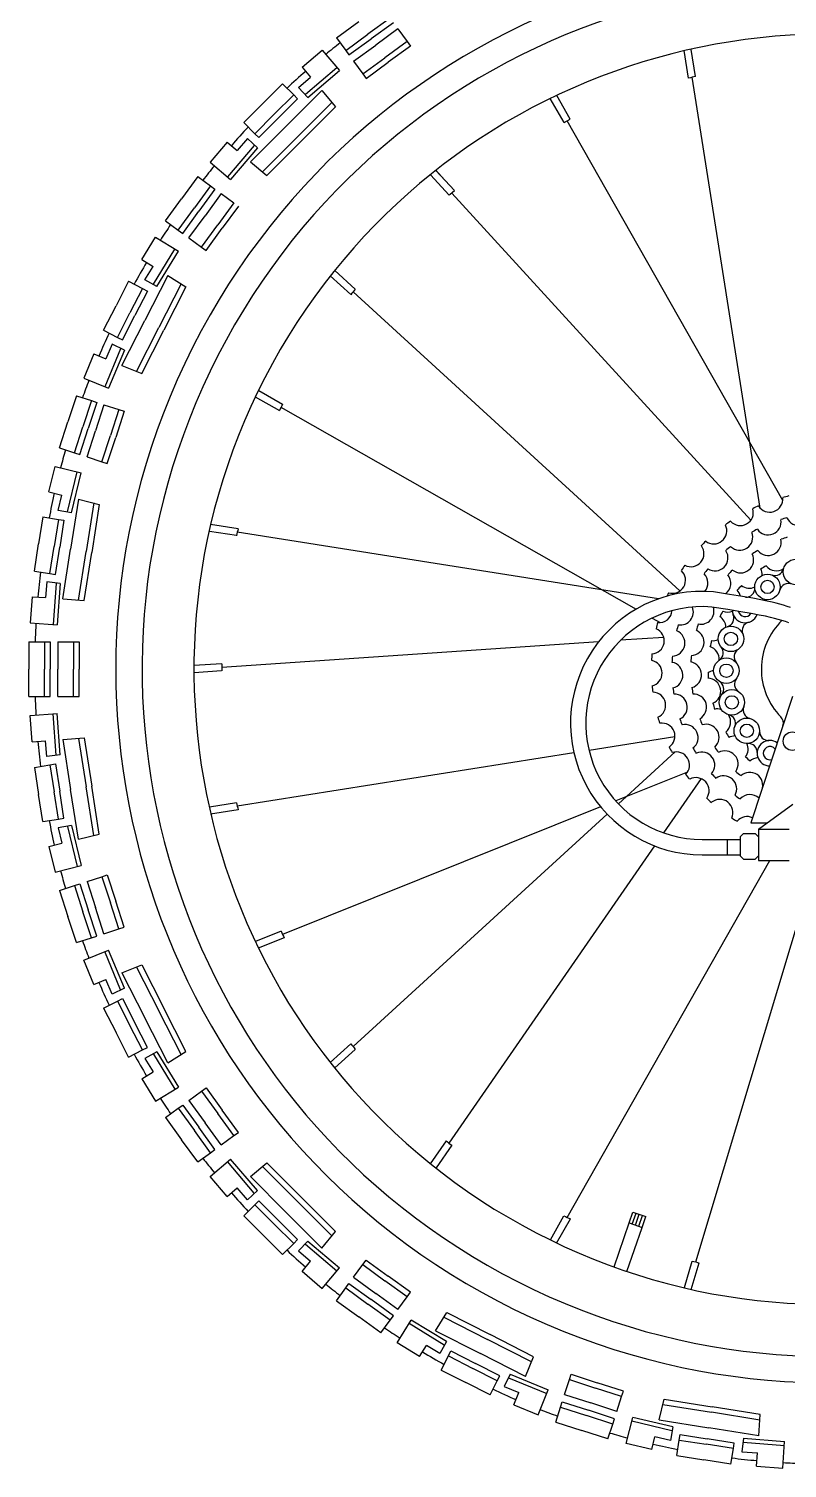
# Model space of a CAD drawing. Header units: millimetres. Extents: x -1371 to 325, y 0 to 965.
# Drawn here: x -1371 to -1063, y 2 to 587 of the extents above; entities that cross this region are included whole.
import ezdxf

# ---------------------------------------------------------------- set-up
doc = ezdxf.new("R2010")
doc.units = ezdxf.units.MM
doc.layers.add('ceco.net 411', color=7, linetype='Continuous', lineweight=25)

msp = doc.modelspace()

# ---------------------------------------------------------------- linework, layer by layer
at = {"layer": 'ceco.net 411'}
for p, q in [((-1224.53, 590.91), (-1233.54, 584.36)), ((-1246.3, 582.98), (-1237.29, 589.52)), ((-1223.19, 589.07), (-1232.2, 582.52)), ((-1221.36, 586.55), (-1230.38, 580)), ((-1221.36, 586.55), (-1217.61, 581.39)), ((-1246.3, 582.98), (-1242.56, 577.81)), ((-1242.56, 577.81), (-1233.54, 584.36)), ((-1241.22, 575.97), (-1232.2, 582.52)), ((-1239.39, 573.46), (-1230.38, 580)), ((-1217.61, 581.39), (-1226.63, 574.84)), ((-1216.28, 579.55), (-1225.29, 573)), ((-1217.61, 581.39), (-1216.28, 579.55)), ((-1260.27, 571.05), (-1252.17, 577.97)), ((-1252.17, 577.97), (-1245.14, 569.64)), ((-1242.56, 577.81), (-1241.22, 575.97)), ((-1239.39, 573.46), (-1235.64, 568.3)), ((-1235.64, 568.3), (-1226.63, 574.84)), ((-1234.3, 566.45), (-1225.29, 573)), ((-1103.3, 566.58), (-1105.08, 577.79)), ((-1100.48, 567.23), (-1102.22, 578.24)), ((-1261.71, 562.78), (-1256.82, 566.95)), ((-1260.28, 571.05), (-1256.82, 566.95)), ((-1258.93, 560.01), (-1246.19, 570.89)), ((-1257.88, 558.76), (-1245.14, 569.64)), ((-1235.64, 568.3), (-1234.3, 566.45)), ((-1074.23, 391.99), (-1101.89, 566.91)), ((-1268.2, 564.28), (-1276.07, 556.4)), ((-1268.2, 564.28), (-1263.68, 559.77)), ((-1252.29, 561.59), (-1266.77, 547.1)), ((-1257.88, 558.76), (-1261.71, 562.78)), ((-1252.29, 561.59), (-1246.69, 554.94)), ((-1283.95, 548.53), (-1276.07, 556.4)), ((-1263.68, 559.77), (-1271.56, 551.89)), ((-1262.07, 558.16), (-1269.95, 550.28)), ((-1263.68, 559.77), (-1262.07, 558.16)), ((-1248.16, 556.69), (-1262.26, 542.59)), ((-1153.89, 548.49), (-1159.46, 558.31)), ((-1151.39, 549.96), (-1156.84, 559.57)), ((-1279.44, 544.02), (-1271.56, 551.89)), ((-1277.83, 542.4), (-1269.95, 550.28)), ((-1246.69, 554.94), (-1260.65, 540.98)), ((-1153.89, 548.49), (-1151.39, 549.96)), ((-1283.95, 548.53), (-1279.44, 544.02)), ((-1281.26, 532.62), (-1266.77, 547.1)), ((-1279.44, 544.02), (-1277.83, 542.4)), ((-1065.1, 395.06), (-1152.61, 549.17)), ((-1290.72, 540.6), (-1297.64, 532.5)), ((-1290.72, 540.61), (-1286.62, 537.15)), ((-1279.68, 539.26), (-1290.56, 526.52)), ((-1278.42, 538.21), (-1289.31, 525.47)), ((-1282.44, 542.04), (-1286.62, 537.15)), ((-1278.42, 538.21), (-1282.44, 542.04)), ((-1276.36, 528.49), (-1262.26, 542.59)), ((-1274.61, 527.02), (-1260.65, 540.98)), ((-1297.64, 532.5), (-1289.31, 525.47)), ((-1281.26, 532.62), (-1274.61, 527.02)), ((-1302.65, 526.64), (-1309.19, 517.62)), ((-1302.65, 526.64), (-1297.48, 522.89)), ((-1200.6, 519.02), (-1208.12, 527.24)), ((-1202.42, 525.29), (-1205.99, 529.19)), ((-1198.41, 520.92), (-1205.91, 529.12)), ((-1297.48, 522.89), (-1304.03, 513.87)), ((-1295.64, 521.55), (-1302.19, 512.53)), ((-1297.48, 522.89), (-1295.64, 521.55)), ((-1200.1, 519.42), (-1198.41, 520.92)), ((-1315.74, 508.61), (-1309.19, 517.62)), ((-1293.13, 519.72), (-1299.67, 510.71)), ((-1287.96, 515.97), (-1294.51, 506.96)), ((-1293.13, 519.72), (-1287.96, 515.97)), ((-1286.12, 514.63), (-1292.67, 505.62)), ((-1078.02, 387.13), (-1199.47, 519.92)), ((-1315.74, 508.61), (-1310.58, 504.86)), ((-1310.58, 504.86), (-1304.03, 513.87)), ((-1308.74, 503.52), (-1302.19, 512.53)), ((-1306.22, 501.69), (-1299.67, 510.71)), ((-1310.58, 504.86), (-1308.74, 503.52)), ((-1301.06, 497.95), (-1294.51, 506.96)), ((-1299.22, 496.61), (-1292.67, 505.62)), ((-1325.34, 492.95), (-1319.77, 502.04)), ((-1320.65, 482.86), (-1311.9, 497.15)), ((-1319.77, 502.04), (-1310.51, 496.29)), ((-1306.22, 501.69), (-1301.06, 497.95)), ((-1301.06, 497.95), (-1299.22, 496.61)), ((-1325.35, 492.96), (-1320.79, 490.12)), ((-1319.26, 482), (-1310.51, 496.29)), ((-1324.15, 484.64), (-1320.79, 490.12)), ((-1314.82, 486.42), (-1324.12, 468.17)), ((-1314.82, 486.42), (-1307.44, 481.83)), ((-1248.86, 486.32), (-1240.49, 478.66)), ((-1246.91, 488.45), (-1238.69, 480.93)), ((-1330.78, 484.07), (-1335.84, 474.14)), ((-1330.78, 484.07), (-1325.1, 481.17)), ((-1325.1, 481.17), (-1330.16, 471.24)), ((-1323.07, 480.14), (-1328.13, 470.21)), ((-1325.1, 481.17), (-1323.07, 480.14)), ((-1319.26, 482), (-1324.15, 484.64)), ((-1309.38, 483.04), (-1318.44, 465.27)), ((-1307.44, 481.83), (-1316.41, 464.24)), ((-1239.59, 479.8), (-1106.81, 358.38)), ((-1340.9, 464.21), (-1335.84, 474.14)), ((-1335.21, 461.32), (-1330.16, 471.24)), ((-1333.42, 449.92), (-1324.12, 468.17)), ((-1333.18, 460.28), (-1328.13, 470.21)), ((-1340.9, 464.21), (-1335.21, 461.32)), ((-1327.49, 447.5), (-1318.44, 465.27)), ((-1325.37, 446.64), (-1316.41, 464.24)), ((-1333.97, 456.73), (-1340.38, 441.25)), ((-1337.46, 458.51), (-1339.92, 452.57)), ((-1332.45, 456.11), (-1338.87, 440.63)), ((-1332.45, 456.11), (-1337.46, 458.51)), ((-1335.21, 461.32), (-1333.18, 460.28)), ((-1344.88, 454.59), (-1348.96, 444.74)), ((-1344.89, 454.59), (-1339.92, 452.57)), ((-1348.96, 444.74), (-1338.87, 440.63)), ((-1333.42, 449.92), (-1325.37, 446.64)), ((-1277.9, 439.74), (-1268.21, 434.24)), ((-1351.91, 437.62), (-1355.36, 427.02)), ((-1351.91, 437.62), (-1345.85, 435.65)), ((-1345.85, 435.65), (-1349.29, 425.05)), ((-1343.68, 434.94), (-1347.12, 424.35)), ((-1345.85, 435.65), (-1343.68, 434.94)), ((-1340.72, 433.98), (-1344.16, 423.39)), ((-1340.72, 433.98), (-1334.66, 432.01)), ((-1279.32, 437.23), (-1269.46, 431.63)), ((-1268.84, 432.94), (-1124.54, 351.02)), ((-1358.8, 416.43), (-1355.36, 427.02)), ((-1334.66, 432.01), (-1338.1, 421.42)), ((-1332.49, 431.31), (-1335.93, 420.71)), ((-1334.66, 432.01), (-1332.49, 431.31)), ((-1352.73, 414.46), (-1349.29, 425.05)), ((-1350.56, 413.75), (-1347.12, 424.35)), ((-1347.61, 412.79), (-1344.16, 423.39)), ((-1341.54, 410.82), (-1338.1, 421.42)), ((-1358.8, 416.43), (-1352.73, 414.46)), ((-1339.37, 410.12), (-1335.93, 420.71)), ((-1352.73, 414.46), (-1350.56, 413.75)), ((-1347.61, 412.79), (-1341.54, 410.82)), ((-1341.54, 410.82), (-1339.37, 410.12)), ((-1363.09, 398.57), (-1360.6, 408.93)), ((-1360.6, 408.93), (-1350.01, 406.32)), ((-1355.51, 390.42), (-1351.6, 406.72)), ((-1353.92, 390.03), (-1350.01, 406.32)), ((-1363.09, 398.57), (-1357.88, 397.29)), ((-1359.38, 391.03), (-1357.88, 397.29)), ((-1351.07, 395.61), (-1354.27, 375.38)), ((-1351.07, 395.61), (-1342.63, 393.53)), ((-1344.85, 394.08), (-1347.97, 374.38)), ((-1342.63, 393.53), (-1345.72, 374.02)), ((-1365.52, 388.44), (-1367.26, 377.43)), ((-1365.52, 388.44), (-1359.22, 387.44)), ((-1359.22, 387.44), (-1360.96, 376.44)), ((-1353.92, 390.03), (-1359.38, 391.03)), ((-1359.22, 387.44), (-1356.97, 387.08)), ((-1356.97, 387.08), (-1358.71, 376.08)), ((-1286.9, 380.81), (-1297.91, 382.55)), ((-1286.25, 383.63), (-1297.46, 385.41)), ((-1115.51, 355.18), (-1286.58, 382.22)), ((-1369, 366.43), (-1367.26, 377.43)), ((-1362.7, 365.43), (-1360.96, 376.44)), ((-1360.45, 365.08), (-1358.71, 376.08)), ((-1357.47, 355.15), (-1354.27, 375.38)), ((-1351.09, 354.68), (-1347.97, 374.38)), ((-1348.81, 354.52), (-1345.72, 374.02)), ((-1369, 366.43), (-1362.7, 365.43)), ((-1362.7, 365.43), (-1360.45, 365.08)), ((-1363.97, 362.07), (-1364.48, 355.65)), ((-1358.47, 361.33), (-1363.97, 362.07)), ((-1360.1, 361.45), (-1361.42, 344.75)), ((-1358.47, 361.33), (-1359.78, 344.63)), ((-1369.82, 356.04), (-1370.66, 345.42)), ((-1369.83, 356.04), (-1364.48, 355.65)), ((-1357.47, 355.15), (-1348.81, 354.52)), ((-1370.66, 345.42), (-1359.78, 344.63)), ((-1118.14, 347.38), (-1114.83, 345.5)), ((-1113.39, 339.51), (-1131.03, 338.32)), ((-1371.26, 337.73), (-1371.26, 326.59)), ((-1371.26, 337.73), (-1364.88, 337.73)), ((-1364.88, 337.73), (-1364.88, 326.59)), ((-1364.88, 337.73), (-1362.6, 337.73)), ((-1362.6, 337.73), (-1362.6, 326.59)), ((-1359.5, 337.73), (-1353.12, 337.73)), ((-1359.5, 337.73), (-1359.5, 326.59)), ((-1353.12, 337.73), (-1350.84, 337.73)), ((-1353.12, 337.73), (-1353.12, 326.59)), ((-1350.84, 337.73), (-1350.84, 326.59)), ((-1139.86, 337.72), (-1292.93, 327.35)), ((-1292.93, 328.8), (-1304.25, 328.04)), ((-1371.26, 315.45), (-1371.26, 326.59)), ((-1364.88, 315.45), (-1364.88, 326.59)), ((-1362.6, 315.45), (-1362.6, 326.59)), ((-1359.5, 315.45), (-1359.5, 326.59)), ((-1353.12, 315.45), (-1353.12, 326.59)), ((-1350.84, 315.45), (-1350.84, 326.59)), ((-1292.94, 325.9), (-1304.05, 325.15)), ((-1371.26, 315.45), (-1364.88, 315.45)), ((-1364.88, 315.45), (-1362.6, 315.45)), ((-1359.5, 315.45), (-1353.12, 315.45)), ((-1353.12, 315.45), (-1350.84, 315.45)), ((-1061.08, 315.51), (-1078.01, 264.21)), ((-1370.66, 307.77), (-1359.78, 308.56)), ((-1369.82, 297.14), (-1370.66, 307.77)), ((-1360.1, 291.74), (-1361.42, 308.44)), ((-1358.47, 291.85), (-1359.78, 308.56)), ((-1357.47, 298.04), (-1348.81, 298.67)), ((-1351.09, 298.5), (-1347.97, 278.81)), ((-1348.81, 298.67), (-1345.72, 279.16)), ((-1108.87, 299.07), (-1143.71, 293.56)), ((-1369.83, 297.14), (-1364.48, 297.53)), ((-1363.97, 291.12), (-1364.48, 297.53)), ((-1357.47, 298.04), (-1354.27, 277.81)), ((-1149.86, 292.59), (-1286.58, 270.96)), ((-1108.82, 292.99), (-1131.84, 271.94)), ((-1369, 286.75), (-1362.7, 287.75)), ((-1369, 286.75), (-1367.26, 275.75)), ((-1358.47, 291.85), (-1363.97, 291.12)), ((-1362.7, 287.75), (-1360.45, 288.11)), ((-1362.7, 287.75), (-1360.96, 276.75)), ((-1360.45, 288.11), (-1358.71, 277.11)), ((-1103.8, 284.78), (-1132.92, 273.1)), ((-1098.21, 282.17), (-1113.48, 260.12)), ((-1365.52, 264.75), (-1367.26, 275.75)), ((-1359.22, 265.75), (-1360.96, 276.75)), ((-1356.97, 266.1), (-1358.71, 277.11)), ((-1351.07, 257.58), (-1354.27, 277.81)), ((-1344.85, 259.11), (-1347.97, 278.81)), ((-1342.63, 259.66), (-1345.72, 279.16)), ((-1286.9, 272.38), (-1297.91, 270.64)), ((-1286.25, 269.55), (-1297.46, 267.78)), ((-1139.02, 270.66), (-1268.18, 218.88)), ((-1074.97, 261.59), (-1060.92, 271.86)), ((-1365.52, 264.75), (-1359.22, 265.75)), ((-1353.92, 263.15), (-1359.38, 262.15)), ((-1359.22, 265.75), (-1356.97, 266.1)), ((-1353.92, 263.15), (-1350.01, 246.86)), ((-1136.42, 267.74), (-1239.59, 173.39)), ((-1078.01, 264.21), (-1071.39, 264.21)), ((-1359.38, 262.15), (-1357.88, 255.9)), ((-1355.51, 262.76), (-1351.6, 246.47)), ((-1351.07, 257.58), (-1342.63, 259.66)), ((-1097.76, 257.43), (-1082.38, 257.43)), ((-1087.71, 257.43), (-1087.71, 251.22)), ((-1082.38, 258.52), (-1081.03, 259.87)), ((-1082.38, 258.52), (-1082.38, 250.83)), ((-1081.03, 259.87), (-1076.33, 259.87)), ((-1076.33, 259.87), (-1074.97, 258.52)), ((-1074.97, 261.59), (-1062.5, 261.59)), ((-1074.97, 261.59), (-1074.97, 248.96)), ((-1363.09, 254.61), (-1357.88, 255.9)), ((-1363.09, 254.62), (-1360.6, 244.25)), ((-1117.13, 254.85), (-1200.65, 134.21)), ((-1100.41, 85.94), (-1049.44, 255.54)), ((-1360.6, 244.25), (-1350.01, 246.86)), ((-1152.61, 104.02), (-1070.32, 248.96)), ((-1097.76, 251.22), (-1082.38, 251.22)), ((-1082.38, 250.83), (-1081.03, 249.47)), ((-1081.03, 249.47), (-1076.33, 249.47)), ((-1074.97, 250.83), (-1076.33, 249.47)), ((-1074.97, 248.96), (-1062.5, 248.96)), ((-1347.61, 240.39), (-1341.54, 242.36)), ((-1347.61, 240.39), (-1344.16, 229.8)), ((-1341.54, 242.36), (-1339.37, 243.07)), ((-1341.54, 242.36), (-1338.1, 231.77)), ((-1339.37, 243.07), (-1335.93, 232.47)), ((-1358.8, 236.76), (-1352.73, 238.73)), ((-1358.8, 236.76), (-1355.36, 226.16)), ((-1352.73, 238.73), (-1350.56, 239.43)), ((-1352.73, 238.73), (-1349.29, 228.13)), ((-1350.56, 239.43), (-1347.12, 228.84)), ((-1345.85, 217.54), (-1349.29, 228.13)), ((-1343.68, 218.24), (-1347.12, 228.84)), ((-1340.72, 219.2), (-1344.16, 229.8)), ((-1334.66, 221.18), (-1338.1, 231.77)), ((-1332.49, 221.88), (-1335.93, 232.47)), ((-1351.91, 215.57), (-1355.36, 226.16)), ((-1351.91, 215.57), (-1345.85, 217.54)), ((-1345.85, 217.54), (-1343.68, 218.24)), ((-1340.72, 219.2), (-1334.66, 221.18)), ((-1334.66, 221.18), (-1332.49, 221.88)), ((-1268.81, 220.19), (-1279.15, 216.04)), ((-1267.54, 217.58), (-1278.07, 213.36)), ((-1348.96, 208.45), (-1338.87, 212.56)), ((-1333.97, 196.46), (-1340.38, 211.94)), ((-1332.45, 197.08), (-1338.87, 212.56)), ((-1344.88, 198.6), (-1348.96, 208.45)), ((-1333.42, 203.27), (-1325.37, 206.54)), ((-1327.49, 205.68), (-1318.44, 187.91)), ((-1325.37, 206.54), (-1316.41, 188.95)), ((-1344.89, 198.6), (-1339.92, 200.62)), ((-1337.46, 194.68), (-1339.92, 200.62)), ((-1333.42, 203.27), (-1324.12, 185.02)), ((-1332.45, 197.08), (-1337.46, 194.68)), ((-1335.21, 191.87), (-1333.18, 192.9)), ((-1333.18, 192.9), (-1328.13, 182.98)), ((-1340.9, 188.97), (-1335.21, 191.87)), ((-1340.9, 188.97), (-1335.84, 179.05)), ((-1335.21, 191.87), (-1330.16, 181.94)), ((-1309.38, 170.15), (-1318.44, 187.91)), ((-1307.44, 171.35), (-1316.41, 188.95)), ((-1325.1, 172.02), (-1330.16, 181.94)), ((-1323.07, 173.05), (-1328.13, 182.98)), ((-1314.82, 166.77), (-1324.12, 185.02)), ((-1330.78, 169.12), (-1335.84, 179.05)), ((-1330.78, 169.12), (-1325.1, 172.02)), ((-1325.1, 172.02), (-1323.07, 173.05)), ((-1319.26, 171.19), (-1324.15, 168.55)), ((-1320.65, 170.32), (-1311.9, 156.04)), ((-1319.26, 171.19), (-1310.51, 156.9)), ((-1314.82, 166.77), (-1307.44, 171.35)), ((-1240.49, 174.53), (-1248.86, 166.87)), ((-1238.69, 172.26), (-1246.91, 164.74)), ((-1324.15, 168.55), (-1320.79, 163.06)), ((-1325.35, 160.23), (-1320.79, 163.06)), ((-1325.34, 160.24), (-1319.77, 151.15)), ((-1319.77, 151.15), (-1310.51, 156.9)), ((-1306.22, 151.49), (-1301.06, 155.24)), ((-1301.06, 155.24), (-1299.22, 156.58)), ((-1301.06, 155.24), (-1294.51, 146.23)), ((-1299.22, 156.58), (-1292.67, 147.57)), ((-1315.74, 144.58), (-1310.58, 148.32)), ((-1310.58, 148.32), (-1308.74, 149.66)), ((-1310.58, 148.32), (-1304.03, 139.31)), ((-1308.74, 149.66), (-1302.19, 140.65)), ((-1306.22, 151.49), (-1299.67, 142.48)), ((-1287.96, 137.22), (-1294.51, 146.23)), ((-1286.12, 138.56), (-1292.67, 147.57)), ((-1315.74, 144.58), (-1309.19, 135.56)), ((-1295.64, 131.64), (-1302.19, 140.65)), ((-1293.13, 133.47), (-1299.67, 142.48)), ((-1302.65, 126.55), (-1309.19, 135.56)), ((-1297.48, 130.3), (-1304.03, 139.31)), ((-1293.13, 133.47), (-1287.96, 137.22)), ((-1287.96, 137.22), (-1286.12, 138.56)), ((-1201.78, 135.12), (-1208.24, 125.79)), ((-1302.65, 126.55), (-1297.48, 130.3)), ((-1297.48, 130.3), (-1295.64, 131.64)), ((-1199.52, 133.31), (-1205.86, 124.15)), ((-1297.64, 120.69), (-1289.31, 127.72)), ((-1279.68, 113.92), (-1290.56, 126.66)), ((-1278.42, 114.98), (-1289.31, 127.72)), ((-1281.26, 120.57), (-1274.61, 126.17)), ((-1276.36, 124.7), (-1262.26, 110.59)), ((-1274.61, 126.17), (-1260.65, 112.21)), ((-1290.72, 112.58), (-1297.64, 120.69)), ((-1281.26, 120.57), (-1266.77, 106.08)), ((-1290.72, 112.58), (-1286.62, 116.04)), ((-1282.44, 111.15), (-1286.62, 116.04)), ((-1278.42, 114.98), (-1282.44, 111.15)), ((-1246.69, 98.24), (-1260.65, 112.21)), ((-1283.95, 104.66), (-1279.44, 109.17)), ((-1279.44, 109.17), (-1277.83, 110.78)), ((-1279.44, 109.17), (-1271.56, 101.29)), ((-1277.83, 110.78), (-1269.95, 102.91)), ((-1252.29, 91.6), (-1266.77, 106.08)), ((-1248.16, 96.49), (-1262.26, 110.59)), ((-1127.47, 101.76), (-1125.94, 106.21)), ((-1126.16, 101.31), (-1124.63, 105.76)), ((-1125.94, 106.21), (-1120.69, 104.41)), ((-1124.85, 100.86), (-1123.32, 105.31)), ((-1283.95, 104.66), (-1276.07, 96.78)), ((-1263.68, 93.42), (-1271.56, 101.29)), ((-1262.07, 95.03), (-1269.95, 102.91)), ((-1159.41, 94.96), (-1153.91, 104.65)), ((-1156.9, 93.53), (-1151.3, 103.4)), ((-1133.59, 83.94), (-1127.47, 101.76)), ((-1128.35, 82.13), (-1122.22, 99.95)), ((-1127.47, 101.76), (-1122.22, 99.95)), ((-1123.54, 100.41), (-1122, 104.86)), ((-1122.22, 99.95), (-1120.69, 104.41)), ((-1268.2, 88.91), (-1276.07, 96.78)), ((-1263.68, 93.42), (-1262.07, 95.03)), ((-1257.88, 94.43), (-1261.71, 90.41)), ((-1257.88, 94.43), (-1245.14, 83.55)), ((-1252.29, 91.6), (-1246.69, 98.24)), ((-1268.2, 88.91), (-1263.68, 93.42)), ((-1261.71, 90.41), (-1256.82, 86.23)), ((-1258.93, 93.18), (-1246.19, 82.3)), ((-1260.28, 82.13), (-1256.82, 86.23)), ((-1260.27, 82.14), (-1252.17, 75.22)), ((-1252.17, 75.22), (-1245.14, 83.55)), ((-1239.39, 79.73), (-1235.64, 84.89)), ((-1235.64, 84.89), (-1234.3, 86.73)), ((-1235.64, 84.89), (-1226.63, 78.34)), ((-1234.3, 86.73), (-1225.29, 80.19)), ((-1105.03, 75.59), (-1101.83, 86.26)), ((-1102.26, 74.76), (-1099, 85.62)), ((-1242.56, 75.37), (-1241.22, 77.21)), ((-1241.22, 77.21), (-1232.2, 70.67)), ((-1239.39, 79.73), (-1230.38, 73.18)), ((-1217.61, 71.8), (-1226.63, 78.34)), ((-1216.28, 73.64), (-1225.29, 80.19)), ((-1246.3, 70.21), (-1242.56, 75.37)), ((-1246.3, 70.21), (-1237.29, 63.66)), ((-1242.56, 75.37), (-1233.54, 68.82)), ((-1223.19, 64.12), (-1232.2, 70.67)), ((-1221.36, 66.63), (-1230.38, 73.18)), ((-1221.36, 66.63), (-1217.61, 71.8)), ((-1217.61, 71.8), (-1216.28, 73.64)), ((-1224.53, 62.28), (-1233.54, 68.82)), ((-1206.09, 58.03), (-1201.5, 65.41)), ((-1201.5, 65.41), (-1183.91, 56.45)), ((-1228.28, 57.11), (-1237.29, 63.66)), ((-1228.28, 57.11), (-1224.53, 62.28)), ((-1224.53, 62.28), (-1223.19, 64.12)), ((-1221.71, 53.09), (-1215.95, 62.35)), ((-1202.53, 52.2), (-1216.82, 60.96)), ((-1201.67, 53.59), (-1215.95, 62.35)), ((-1202.71, 63.47), (-1184.94, 54.42)), ((-1212.62, 47.52), (-1221.71, 53.09)), ((-1206.09, 58.03), (-1187.84, 48.74)), ((-1201.67, 53.59), (-1204.31, 48.71)), ((-1167.17, 45.37), (-1184.94, 54.42)), ((-1166.31, 47.48), (-1183.91, 56.45)), ((-1212.62, 47.51), (-1209.79, 52.07)), ((-1204.31, 48.71), (-1209.79, 52.07)), ((-1203.73, 42.07), (-1200.84, 47.76)), ((-1200.84, 47.76), (-1199.8, 49.79)), ((-1200.84, 47.76), (-1190.91, 42.7)), ((-1199.8, 49.79), (-1189.88, 44.73)), ((-1169.59, 39.44), (-1187.84, 48.74)), ((-1169.59, 39.44), (-1166.31, 47.48)), ((-1203.73, 42.07), (-1193.81, 37.02)), ((-1180.99, 37.64), (-1190.91, 42.7)), ((-1179.95, 39.67), (-1189.88, 44.73)), ((-1183.88, 31.96), (-1193.81, 37.02)), ((-1183.88, 31.96), (-1180.99, 37.64)), ((-1180.99, 37.64), (-1179.95, 39.67)), ((-1175.78, 40.4), (-1178.18, 35.39)), ((-1178.18, 35.39), (-1172.24, 32.93)), ((-1176.4, 38.88), (-1160.92, 32.47)), ((-1175.78, 40.4), (-1160.3, 33.99)), ((-1153.65, 32.13), (-1151.68, 38.2)), ((-1151.68, 38.2), (-1150.98, 40.37)), ((-1151.68, 38.2), (-1141.09, 34.76)), ((-1150.98, 40.37), (-1140.38, 36.92)), ((-1129.79, 33.48), (-1140.38, 36.92)), ((-1174.26, 27.96), (-1172.24, 32.93)), ((-1164.41, 23.89), (-1160.3, 33.99)), ((-1153.65, 32.13), (-1143.06, 28.69)), ((-1130.49, 31.32), (-1141.09, 34.76)), ((-1132.46, 25.25), (-1130.49, 31.32)), ((-1130.49, 31.32), (-1129.79, 33.48)), ((-1115.28, 21.79), (-1113.2, 30.23)), ((-1113.2, 30.23), (-1093.69, 27.14)), ((-1174.26, 27.97), (-1164.41, 23.89)), ((-1157.29, 20.94), (-1155.32, 27.01)), ((-1155.32, 27.01), (-1154.61, 29.18)), ((-1155.32, 27.01), (-1144.72, 23.57)), ((-1154.61, 29.18), (-1144.02, 25.73)), ((-1134.13, 20.12), (-1144.72, 23.57)), ((-1133.42, 22.29), (-1144.02, 25.73)), ((-1132.46, 25.25), (-1143.06, 28.69)), ((-1113.74, 28.01), (-1094.05, 24.89)), ((-1074.35, 21.77), (-1094.05, 24.89)), ((-1074.19, 24.05), (-1093.69, 27.14)), ((-1074.82, 15.38), (-1074.19, 24.05)), ((-1157.29, 20.94), (-1146.69, 17.5)), ((-1136.1, 14.06), (-1134.13, 20.12)), ((-1134.13, 20.12), (-1133.42, 22.29)), ((-1128.6, 12.26), (-1125.99, 22.84)), ((-1110.09, 17.34), (-1126.39, 21.25)), ((-1109.7, 18.93), (-1125.99, 22.84)), ((-1115.28, 21.79), (-1095.05, 18.59)), ((-1109.7, 18.93), (-1110.7, 13.47)), ((-1074.82, 15.38), (-1095.05, 18.59)), ((-1136.1, 14.06), (-1146.69, 17.5)), ((-1118.24, 9.77), (-1128.6, 12.26)), ((-1118.24, 9.76), (-1116.96, 14.97)), ((-1110.7, 13.47), (-1116.96, 14.97)), ((-1108.11, 7.34), (-1107.11, 13.64)), ((-1107.11, 13.64), (-1106.75, 15.89)), ((-1107.11, 13.64), (-1096.11, 11.9)), ((-1106.75, 15.89), (-1095.75, 14.15)), ((-1085.1, 10.15), (-1096.11, 11.9)), ((-1084.75, 12.4), (-1095.75, 14.15)), ((-1085.1, 10.15), (-1084.75, 12.4)), ((-1081, 14.39), (-1081.73, 8.88)), ((-1081.12, 12.75), (-1064.42, 11.44)), ((-1081, 14.39), (-1064.3, 13.07)), ((-1065.09, 2.2), (-1064.3, 13.07)), ((-1108.11, 7.34), (-1097.1, 5.59)), ((-1086.1, 3.85), (-1085.1, 10.15)), ((-1081.73, 8.88), (-1075.32, 8.38)), ((-1075.71, 3.02), (-1075.32, 8.38)), ((-1086.1, 3.85), (-1097.1, 5.59)), ((-1075.71, 3.03), (-1065.09, 2.2))]:
    msp.add_line(p, q, dxfattribs=at)
for points in [[(-1061.88, 351.65), (-1063.32, 352.11), (-1064.77, 352.55), (-1066.21, 352.97), (-1067.7, 353.37), (-1069.37, 353.79), (-1071.41, 354.25), (-1073.98, 354.77), (-1077.28, 355.38), (-1081.46, 356.11), (-1086.72, 356.98), (-1093.22, 358.02)], [(-1062.56, 345.48), (-1064, 345.94), (-1065.44, 346.37), (-1066.89, 346.79), (-1068.38, 347.2), (-1070.05, 347.62), (-1072.08, 348.07), (-1074.66, 348.59), (-1077.95, 349.21), (-1082.14, 349.93), (-1087.4, 350.8), (-1093.9, 351.84)]]:
    msp.add_lwpolyline(points, dxfattribs=at)
for centre, radius in [((-1059.72, 366.08), 5.18), ((-1071.27, 359.99), 5.18), ((-1071.27, 359.99), 2.71), ((-1086.12, 338.91), 5.18), ((-1086.12, 338.91), 2.71), ((-1087.97, 325.99), 5.18), ((-1087.97, 325.99), 2.71), ((-1085.75, 313.13), 5.18), ((-1085.75, 313.13), 2.71), ((-1079.66, 301.59), 5.18), ((-1079.66, 301.59), 2.71), ((-1061.14, 297.39), 3.77)]:
    msp.add_circle(centre, radius, dxfattribs=at)
for centre, radius, start, end in [((-1046.26, 326.59), 289.63, 63.952, 331.5419), ((-1046.26, 326.59), 278.94, 64.05897, 330.39937), ((-1046.26, 326.59), 257.89, 62.84888, 328.03369), ((-1046.26, 326.59), 322.64, 127.97862, 129.31532), ((-1046.26, 326.59), 322.64, 131.20797, 133.02138), ((-1046.26, 326.59), 246.67, 102.69673, 103.37011), ((-1046.26, 326.59), 322.64, 136.97862, 138.79203), ((-1046.26, 326.59), 322.64, 140.68468, 142.02138), ((-1046.26, 326.59), 246.67, 128.58356, 128.73167), ((-1046.26, 326.59), 322.64, 145.97862, 147.31532), ((-1046.26, 326.59), 322.64, 149.20797, 151.02138), ((-1046.26, 326.59), 246.67, 141.26816, 141.94154), ((-1046.26, 326.59), 322.64, 154.97862, 156.79203), ((-1046.26, 326.59), 322.64, 158.68468, 160.02138), ((-1046.26, 326.59), 246.67, 154.1253, 154.79868), ((-1046.26, 326.59), 322.64, 163.97862, 165.31532), ((-1046.26, 326.59), 322.64, 167.20797, 169.02138), ((-1082.32, 390.24), 5.31, 221.85964, 15.91014), ((-1052.33, 342.02), 55.63, 113.93785, 116.59383), ((-1070.38, 395.65), 5.31, 211.57392, 5.62443), ((-1049.48, 342.86), 55.63, 103.65213, 106.30812), ((-1054.99, 340.69), 55.63, 124.22356, 126.87955), ((-1071.02, 386.42), 5.31, 214.5601, 9.56359), ((-1048.67, 334.46), 55.63, 105.31112, 107.96711), ((-1058.47, 390.18), 5.31, 202.94719, 357.95069), ((-1046.26, 326.59), 246.67, 166.62972, 167.3031), ((-1093.11, 382.77), 5.31, 232.14535, 26.19585), ((-1082.55, 380.22), 5.31, 226.173, 21.17649), ((-1050.2, 333.81), 55.63, 116.92402, 119.58001), ((-1046.56, 327.09), 55.63, 107.46166, 110.11764), ((-1102.39, 373.51), 5.31, 242.43106, 36.48157), ((-1057.37, 338.91), 55.63, 134.50928, 137.16526), ((-1092.61, 371.81), 5.31, 237.7859, 32.7894), ((-1051.57, 332.87), 55.63, 128.53693, 131.19291), ((-1046.67, 327.01), 55.63, 120.79499, 123.45098), ((-1070.99, 378.1), 5.31, 218.43106, 13.43456), ((-1059.39, 336.73), 55.63, 144.79499, 147.45098), ((-1082.2, 371.01), 5.31, 231.7644, 26.76789), ((-1043.37, 320.79), 55.63, 120.79499, 123.45098), ((-1067.69, 371.87), 5.31, 218.43106, 304.19526), ((-1046.26, 326.59), 322.64, 172.97862, 174.79203), ((-1109.86, 362.73), 5.31, 252.71678, 46.76728), ((-1052.73, 331.67), 55.63, 140.14983, 142.80582), ((-1100.76, 361.56), 5.31, 320.73577, 44.4023), ((-1091.48, 361.52), 5.31, 306.21195, 40.10122), ((-1046.76, 326.9), 55.63, 134.12832, 136.78431), ((-1078.68, 364.79), 5.31, 359.2494, 28.43456), ((-1068.22, 368.19), 3.57, 249.59501, 346.05596), ((-1097.76, 304.71), 53.49, 85.13346, 270), ((-1060.99, 334.22), 55.63, 155.0807, 156.65993), ((-1041.97, 321.73), 55.63, 135.79499, 138.45098), ((-1087.46, 355.09), 5.31, 12.48392, 43.43456), ((-1078.68, 364.79), 5.31, 233.43106, 294.92293), ((-1079.99, 359.37), 3.57, 267.59501, 4.05596), ((-1062.77, 357.88), 3.57, 69.59501, 166.05596), ((-1097.76, 304.71), 47.28, 85.28428, 270), ((-1106.68, 349.87), 5.31, 261.01171, 21.61343), ((-1098.31, 350.15), 5.31, 258.43106, 17.34563), ((-1071.63, 351.24), 3.57, 87.59501, 111.78675), ((-1046.26, 326.59), 322.64, 176.68468, 178.02138), ((-1062.11, 331.47), 55.63, 165.36642, 168.02241), ((-1115.29, 350.8), 5.31, 263.00249, 355.59343), ((-1046.84, 326.65), 55.63, 160.79499, 163.45098), ((-1093.43, 343.46), 5.31, 2.40842, 58.43456), ((-1040.85, 323.01), 55.63, 150.79499, 153.45098), ((-1087.46, 355.09), 5.31, 248.43106, 291.48102), ((-1088.47, 347.34), 3.57, 285.59501, 22.05596), ((-1080.36, 350.62), 5.18, 181.4433, 338.84324), ((-1080.36, 350.62), 2.71, 191.66543, 328.7883), ((-1078.01, 342.2), 3.57, 105.59501, 202.05596), ((-1046.26, 326.59), 27.51, 134.06775, 224.62209), ((-1118.5, 338.08), 5.31, 273.28821, 67.33871), ((-1110.13, 337.23), 5.31, 272.62461, 67.62811), ((-1054.21, 328.71), 55.63, 163.37563, 166.03162), ((-1102.34, 337.51), 5.31, 271.7644, 66.76789), ((-1096.19, 330.68), 5.31, 355.57066, 73.43456), ((-1040.11, 324.53), 55.63, 165.79499, 168.45098), ((-1093.43, 343.46), 5.31, 263.43106, 293.85172), ((-1092.82, 333.28), 3.57, 303.59501, 40.05596), ((-1081.28, 331.62), 3.57, 123.59501, 220.05596), ((-1046.26, 326.59), 246.67, 179.48686, 180.16024), ((-1062.73, 328.56), 55.63, 175.65213, 178.30812), ((-1119.39, 325), 5.31, 283.57392, 77.62443), ((-1054.47, 327.07), 55.63, 174.98854, 177.64452), ((-1110.97, 324.16), 5.31, 284.23752, 79.24101), ((-1103.35, 324.29), 5.31, 285.09773, 80.10122), ((-1046.84, 326.51), 55.63, 174.12832, 176.78431), ((-1096.19, 330.68), 5.31, 278.43106, 305.06436), ((-1039.79, 326.19), 55.63, 180.79499, 183.45098), ((-1095.55, 317.61), 5.31, 293.43106, 88.43456), ((-1092.6, 318.57), 3.57, 321.59501, 58.05596), ((-1081.12, 320.56), 3.57, 141.59501, 238.05596), ((-1062.81, 325.59), 55.63, 185.93785, 188.59383), ((-1117.93, 311.96), 5.31, 293.85964, 87.91014), ((-1054.4, 325.41), 55.63, 186.60144, 189.25743), ((-1109.15, 311.18), 5.31, 295.85042, 90.85391), ((-1046.81, 326.38), 55.63, 187.46166, 190.11764), ((-1101.28, 311.18), 5.31, 298.43106, 93.43456), ((-1046.26, 326.59), 322.64, 181.97862, 183.31532), ((-1039.9, 327.88), 55.63, 195.79499, 198.45098), ((-1091.54, 305.16), 5.31, 73.73815, 103.43456), ((-1077.55, 310.08), 3.57, 159.59501, 256.05596), ((-1062.37, 322.65), 55.63, 196.22356, 198.87955), ((-1114.17, 299.4), 5.31, 304.14535, 98.19585), ((-1053.99, 323.79), 55.63, 198.21434, 200.87033), ((-1104.76, 298.84), 5.31, 307.46332, 102.46682), ((-1046.74, 326.26), 55.63, 200.79499, 203.45098), ((-1096.24, 298.91), 5.31, 311.7644, 106.76789), ((-1091.54, 305.16), 5.31, 308.43106, 34.19526), ((-1087.86, 304.64), 3.57, 339.59501, 76.05596), ((-1068.38, 304.77), 3.57, 341.7365, 44.62209), ((-1040.45, 329.48), 55.63, 210.79499, 213.45098), ((-1084.45, 294.17), 5.31, 89.2494, 118.43456), ((-1070.91, 301.22), 3.57, 177.59501, 274.05596), ((-1046.26, 326.59), 322.64, 185.20797, 187.02138), ((-1061.41, 319.84), 55.63, 206.50928, 209.16526), ((-1108.22, 287.71), 5.31, 314.43106, 108.48157), ((-1053.27, 322.29), 55.63, 209.82725, 212.48323), ((-1097.98, 287.63), 5.31, 319.07623, 114.07972), ((-1046.65, 326.16), 55.63, 214.12832, 216.78431), ((-1088.51, 288.13), 5.31, 325.09773, 120.10122), ((-1084.45, 294.17), 5.31, 323.43106, 24.92293), ((-1079.04, 292.86), 3.57, 357.59501, 94.05596), ((-1070.29, 292.49), 5.18, 54.42627, 269.04674), ((-1070.29, 292.49), 2.71, 37.08266, 286.39034), ((-1041.4, 330.89), 55.63, 225.79499, 228.45098), ((-1074.76, 285.39), 5.31, 94.147, 133.43456), ((-1059.96, 317.24), 55.63, 216.79499, 219.45098), ((-1100.29, 277.27), 5.31, 324.71678, 118.76728), ((-1052.26, 320.97), 55.63, 221.44015, 224.09614), ((-1089.08, 278.02), 5.31, 330.68913, 125.69262), ((-1046.54, 326.08), 55.63, 227.46166, 230.11764), ((-1078.5, 279.42), 5.31, 338.43106, 133.43456), ((-1051.01, 319.88), 55.63, 233.05305, 235.70904), ((-1078.42, 270.39), 5.31, 45.67709, 137.30553), ((-1046.26, 326.59), 246.67, 192.69673, 193.37011), ((-1058.07, 314.95), 55.63, 227.0807, 229.73669), ((-1090.61, 268.42), 5.31, 335.00249, 129.053), ((-1046.26, 326.59), 322.64, 190.97862, 192.79203), ((-1055.8, 313.03), 55.63, 237.36642, 240.02241), ((-1079.51, 261.44), 5.31, 65.68046, 139.33871), ((-1046.26, 326.59), 322.64, 194.68468, 196.02138), ((-1046.26, 326.59), 322.64, 199.97862, 201.31532), ((-1046.26, 326.59), 246.67, 205.55387, 206.22725), ((-1046.26, 326.59), 322.64, 203.20797, 205.02138), ((-1046.26, 326.59), 322.64, 208.97862, 210.79203), ((-1046.26, 326.59), 246.67, 218.05829, 218.73167), ((-1046.26, 326.59), 322.64, 212.68468, 214.02138), ((-1046.26, 326.59), 246.67, 230.91543, 231.58881), ((-1046.26, 326.59), 322.64, 217.97862, 219.31532), ((-1046.26, 326.59), 322.64, 221.20797, 223.02138), ((-1046.26, 326.59), 246.67, 244.1253, 244.79868), ((-1046.26, 326.59), 322.64, 226.97862, 228.79203), ((-1046.26, 326.59), 246.67, 256.98245, 257.65582), ((-1046.26, 326.59), 322.64, 230.68468, 232.02138), ((-1046.26, 326.59), 322.64, 235.97862, 237.31532), ((-1046.26, 326.59), 322.64, 239.20797, 241.02138), ((-1046.26, 326.59), 322.64, 244.97862, 246.79203), ((-1046.26, 326.59), 322.64, 248.68468, 250.02138), ((-1046.26, 326.59), 322.64, 253.97862, 255.31532), ((-1046.26, 326.59), 322.64, 257.20797, 259.02138), ((-1046.26, 326.59), 322.64, 262.97862, 264.79203), ((-1046.26, 326.59), 322.64, 266.68468, 268.02138)]:
    msp.add_arc(centre, radius, start, end, dxfattribs=at)

doc.saveas('drawing.dxf')
